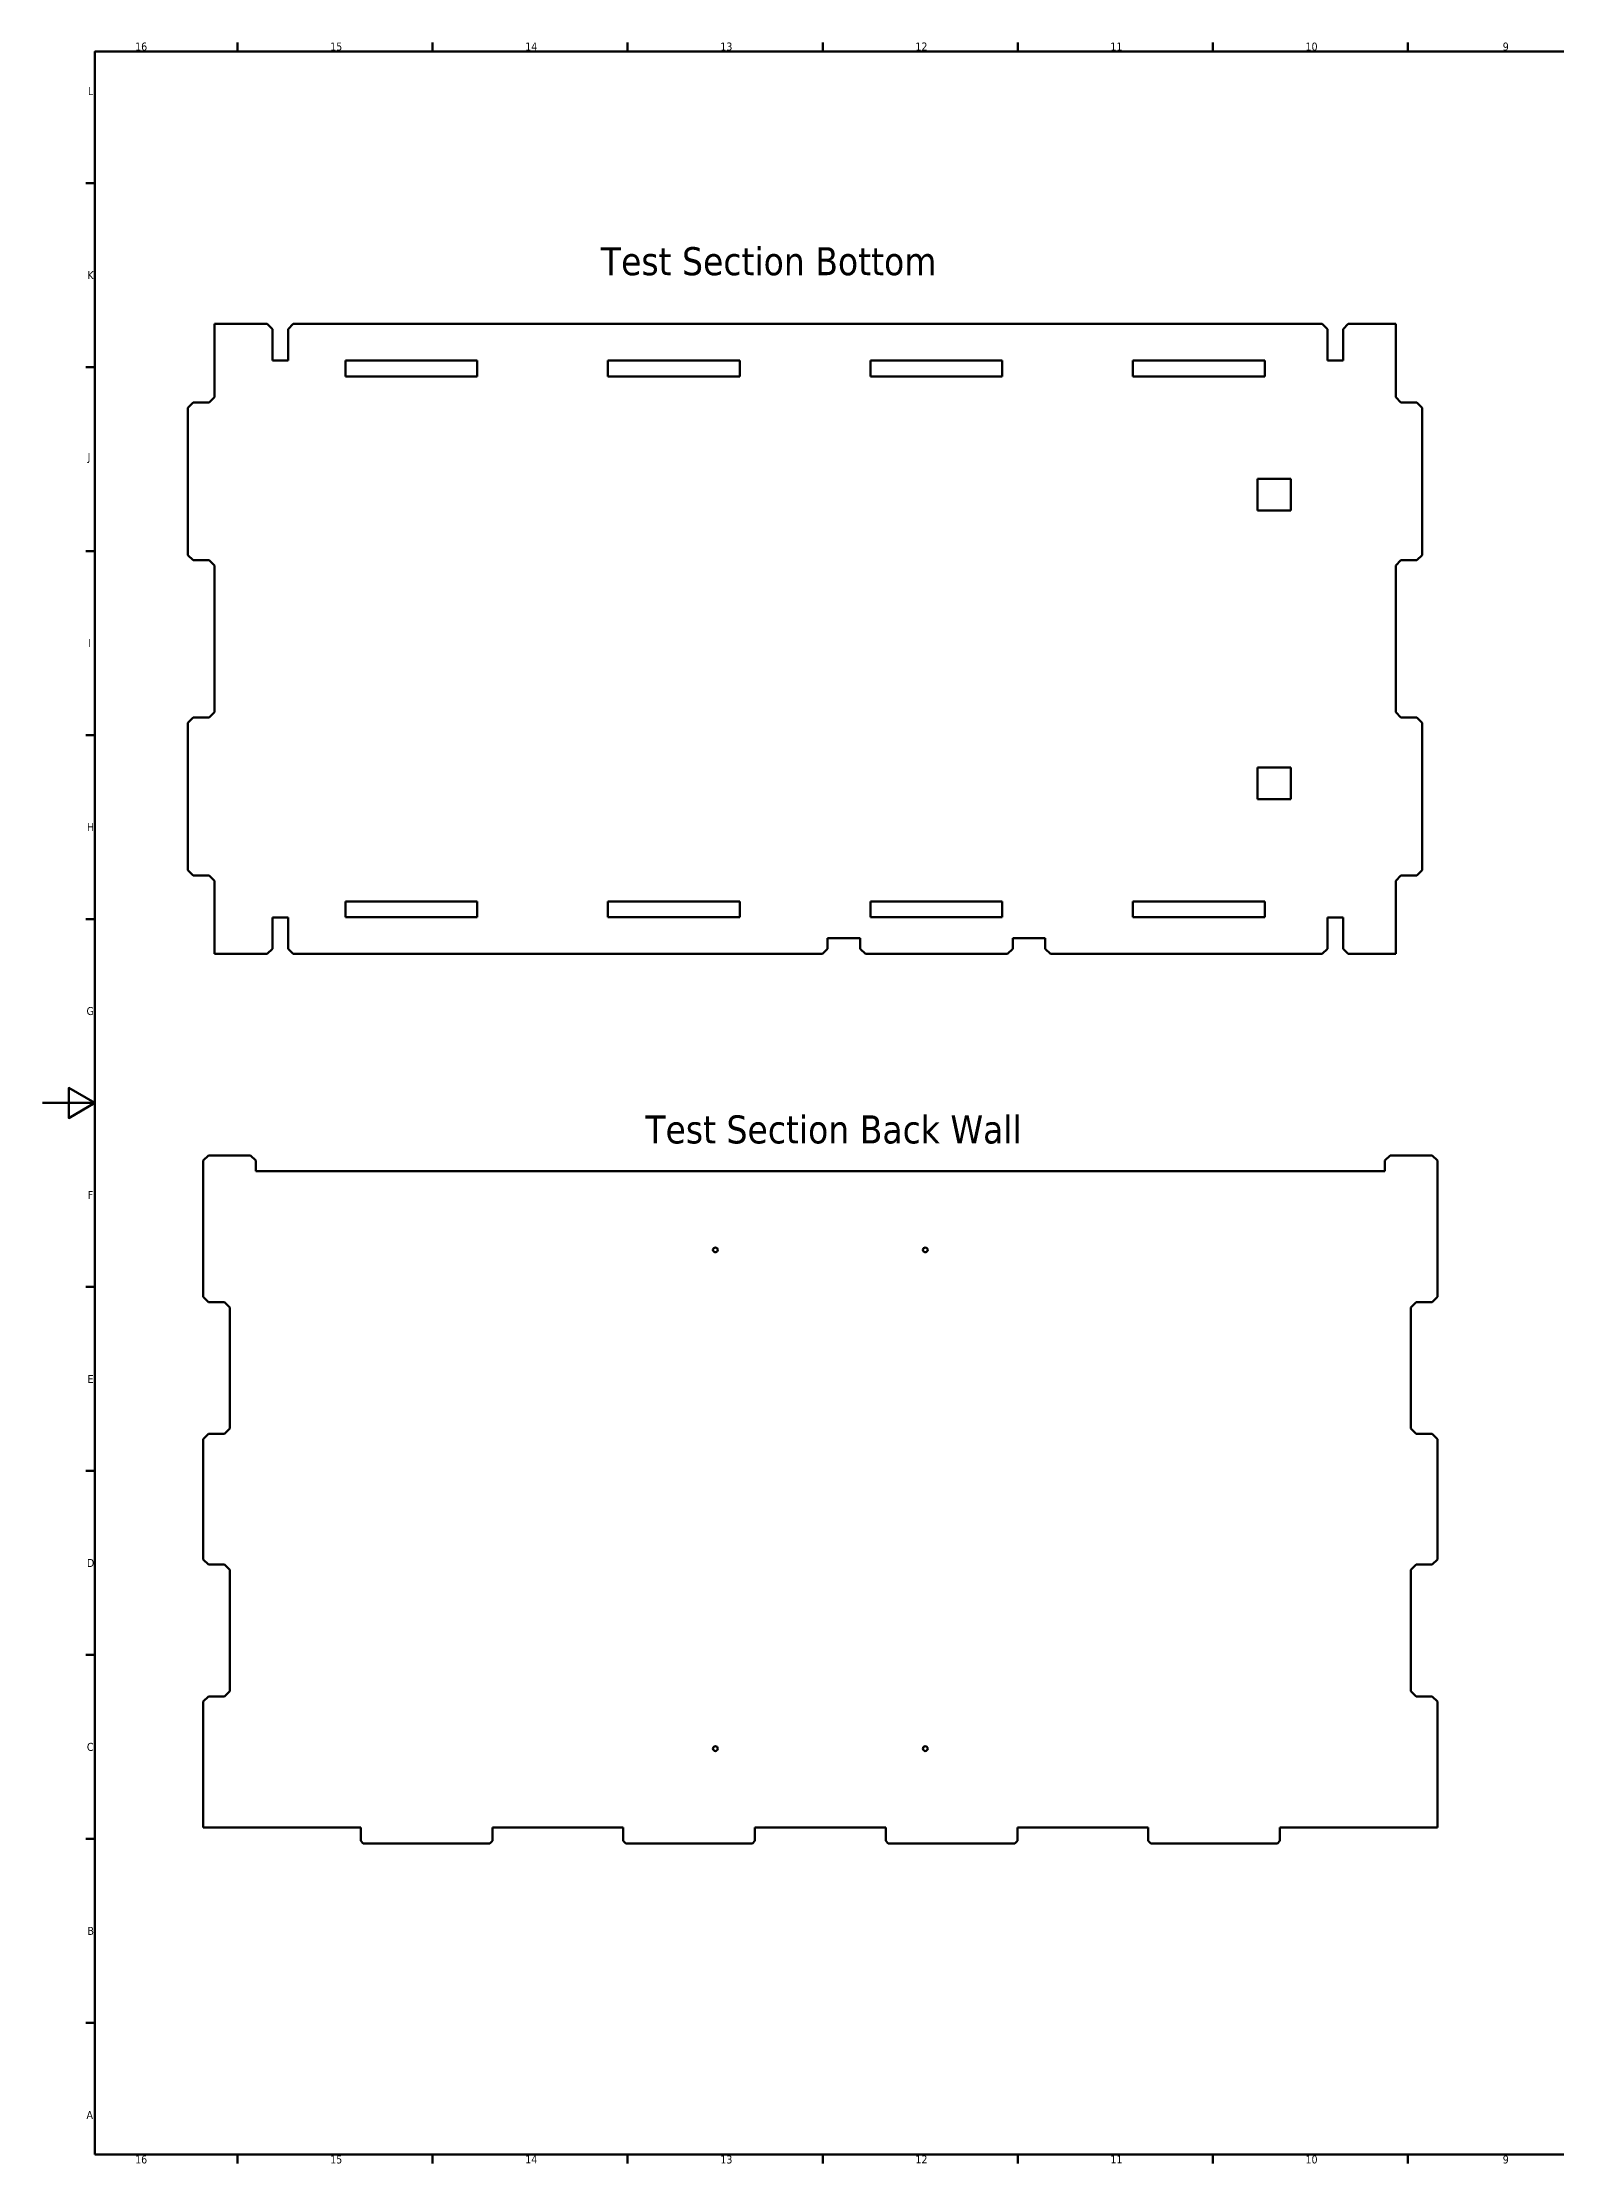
# Model space of a CAD drawing. Header units: inches. Extents: x 0 to 46.8, y 0 to 33.1.
# Drawn here: x 0 to 22.71, y 0.65 to 32.46 of the extents above; entities that cross this region are included whole.
import ezdxf

# ---------------------------------------------------------------- set-up
doc = ezdxf.new("R2010")
doc.units = ezdxf.units.IN
doc.header["$MEASUREMENT"] = 0
for name, color, linetype, lineweight in [('Border (ANSI)', 7, 'Continuous', 70), ('Symbol (ANSI)', 7, 'Continuous', 25), ('Visible (ANSI)', 7, 'Continuous', 50)]:
    doc.layers.add(name, color=color, linetype=linetype, lineweight=lineweight)
doc.styles.add('Note Text (ANSI)', font='tahoma.ttf')

# ---------------------------------------------------------------- blocks, each defined once
blk = doc.blocks.new('Borders Default Border')
at = {"layer": 'Border (ANSI)'}
for p, q in [((2.926, 32.323), (2.926, 32.459)), ((5.851, 32.323), (5.851, 32.459)), ((8.777, 32.323), (8.777, 32.459)), ((11.703, 32.323), (11.703, 32.459)), ((14.628, 32.323), (14.628, 32.459)), ((17.554, 32.323), (17.554, 32.459)), ((20.48, 32.323), (20.48, 32.459)), ((0.787, 30.351), (0.652, 30.351)), ((0.787, 27.592), (0.652, 27.592)), ((0.787, 24.833), (0.652, 24.833)), ((0.787, 22.073), (0.652, 22.073)), ((0.787, 19.314), (0.652, 19.314)), ((0.787, 13.796), (0.652, 13.796)), ((0.787, 11.037), (0.652, 11.037)), ((0.787, 8.278), (0.652, 8.278)), ((0.787, 5.518), (0.652, 5.518)), ((0.787, 2.759), (0.652, 2.759)), ((2.926, 0.787), (2.926, 0.652)), ((5.851, 0.787), (5.851, 0.652)), ((8.777, 0.787), (8.777, 0.652)), ((11.703, 0.787), (11.703, 0.652)), ((14.628, 0.787), (14.628, 0.652)), ((17.554, 0.787), (17.554, 0.652)), ((20.48, 0.787), (20.48, 0.652))]:
    blk.add_line(p, q, dxfattribs=at)
at = {"layer": 'Border (ANSI)', "flags": 128}
for points in [[(0.787, 0.787), (0.787, 32.323), (46.024, 32.323), (46.024, 0.787), (0.787, 0.787)], [(0, 16.555), (0.787, 16.555), (0.394, 16.782), (0.394, 16.328), (0.787, 16.555)]]:
    blk.add_lwpolyline(points, dxfattribs=at)
at = {"layer": 'Border (ANSI)', "char_height": 0.12, "attachment_point": 7, "style": 'Note Text (ANSI)'}
for s, insert in [('16', (1.391, 32.336)), ('15', (4.316, 32.336)), ('14', (7.242, 32.339)), ('13', (10.168, 32.336)), ('12', (13.094, 32.339)), ('11', (16.019, 32.339)), ('10', (18.945, 32.336)), ('9', (21.903, 32.336)), ('L', (0.683, 31.671)), ('K', (0.675, 28.911)), ('J', (0.678, 26.151)), ('I', (0.688, 23.393)), ('H', (0.668, 20.634)), ('G', (0.662, 17.872)), ('F', (0.681, 15.116)), ('E', (0.677, 12.356)), ('D', (0.668, 9.597)), ('C', (0.667, 6.836)), ('B', (0.675, 4.079)), ('A', (0.661, 1.32)), ('16', (1.391, 0.649)), ('15', (4.316, 0.649)), ('14', (7.242, 0.652)), ('13', (10.168, 0.649)), ('12', (13.094, 0.652)), ('11', (16.019, 0.652)), ('10', (18.945, 0.649)), ('9', (21.903, 0.649))]:
    blk.add_mtext(s, dxfattribs=dict(at, insert=insert))

msp = doc.modelspace()

# ---------------------------------------------------------------- linework, layer by layer
at = {"layer": 'Visible (ANSI)'}
for p, q in [((3.373, 28.239), (2.58, 28.239)), ((2.58, 28.239), (2.58, 27.141)), ((3.373, 28.239), (3.452, 28.16)), ((3.452, 27.69), (3.452, 28.16)), ((3.684, 28.16), (3.763, 28.239)), ((3.684, 28.16), (3.684, 27.69)), ((19.196, 28.239), (3.763, 28.239)), ((19.196, 28.239), (19.275, 28.16)), ((19.275, 27.69), (19.275, 28.16)), ((19.507, 28.16), (19.586, 28.239)), ((19.507, 28.16), (19.507, 27.69)), ((20.297, 28.239), (19.586, 28.239)), ((20.297, 27.141), (20.297, 28.239)), ((3.684, 27.69), (3.452, 27.69)), ((4.545, 27.688), (6.521, 27.688)), ((4.545, 27.452), (4.545, 27.688)), ((6.521, 27.688), (6.521, 27.452)), ((8.482, 27.688), (10.458, 27.688)), ((8.482, 27.452), (8.482, 27.688)), ((10.458, 27.688), (10.458, 27.452)), ((12.419, 27.688), (14.395, 27.688)), ((12.419, 27.452), (12.419, 27.688)), ((14.395, 27.688), (14.395, 27.452)), ((16.356, 27.688), (18.332, 27.688)), ((16.356, 27.452), (16.356, 27.688)), ((18.332, 27.688), (18.332, 27.452)), ((19.507, 27.69), (19.275, 27.69)), ((6.521, 27.452), (4.545, 27.452)), ((10.458, 27.452), (8.482, 27.452)), ((14.395, 27.452), (12.419, 27.452)), ((18.332, 27.452), (16.356, 27.452)), ((2.182, 26.983), (2.261, 27.062)), ((2.501, 27.062), (2.261, 27.062)), ((2.501, 27.062), (2.58, 27.141)), ((20.297, 27.141), (20.375, 27.062)), ((20.616, 27.062), (20.375, 27.062)), ((20.616, 27.062), (20.694, 26.983)), ((2.182, 26.983), (2.182, 24.773)), ((20.694, 24.773), (20.694, 26.983)), ((18.226, 25.442), (18.226, 25.918)), ((18.226, 25.918), (18.722, 25.918)), ((18.722, 25.918), (18.722, 25.442)), ((18.722, 25.442), (18.226, 25.442)), ((2.261, 24.694), (2.182, 24.773)), ((2.261, 24.694), (2.501, 24.694)), ((2.58, 24.615), (2.501, 24.694)), ((2.58, 24.615), (2.58, 22.414)), ((20.375, 24.694), (20.297, 24.615)), ((20.297, 22.414), (20.297, 24.615)), ((20.375, 24.694), (20.616, 24.694)), ((20.694, 24.773), (20.616, 24.694)), ((2.182, 22.257), (2.261, 22.336)), ((2.501, 22.336), (2.261, 22.336)), ((2.501, 22.336), (2.58, 22.414)), ((20.297, 22.414), (20.375, 22.336)), ((20.616, 22.336), (20.375, 22.336)), ((20.616, 22.336), (20.694, 22.257)), ((2.182, 22.257), (2.182, 20.046)), ((20.694, 20.046), (20.694, 22.257)), ((18.226, 21.588), (18.722, 21.588)), ((18.226, 21.111), (18.226, 21.588)), ((18.722, 21.588), (18.722, 21.111)), ((18.722, 21.111), (18.226, 21.111)), ((2.261, 19.967), (2.182, 20.046)), ((20.694, 20.046), (20.616, 19.967)), ((2.261, 19.967), (2.501, 19.967)), ((2.58, 19.889), (2.501, 19.967)), ((2.58, 19.889), (2.58, 18.79)), ((20.375, 19.967), (20.297, 19.889)), ((20.297, 18.79), (20.297, 19.889)), ((20.375, 19.967), (20.616, 19.967)), ((4.545, 19.578), (6.521, 19.578)), ((4.545, 19.341), (4.545, 19.578)), ((6.521, 19.578), (6.521, 19.341)), ((8.482, 19.578), (10.458, 19.578)), ((8.482, 19.341), (8.482, 19.578)), ((10.458, 19.578), (10.458, 19.341)), ((12.419, 19.578), (14.395, 19.578)), ((12.419, 19.341), (12.419, 19.578)), ((14.395, 19.578), (14.395, 19.341)), ((16.356, 19.578), (18.332, 19.578)), ((16.356, 19.341), (16.356, 19.578)), ((18.332, 19.578), (18.332, 19.341)), ((3.452, 18.869), (3.452, 19.339)), ((3.452, 19.339), (3.684, 19.339)), ((3.684, 19.339), (3.684, 18.869)), ((6.521, 19.341), (4.545, 19.341)), ((10.458, 19.341), (8.482, 19.341)), ((14.395, 19.341), (12.419, 19.341)), ((18.332, 19.341), (16.356, 19.341)), ((19.275, 18.869), (19.275, 19.339)), ((19.275, 19.339), (19.507, 19.339)), ((19.507, 19.339), (19.507, 18.869)), ((2.58, 18.79), (3.373, 18.79)), ((3.452, 18.869), (3.373, 18.79)), ((3.763, 18.79), (3.684, 18.869)), ((3.763, 18.79), (11.698, 18.79)), ((11.777, 18.869), (11.698, 18.79)), ((11.777, 18.869), (11.777, 19.026)), ((11.777, 19.026), (12.265, 19.026)), ((12.265, 19.026), (12.265, 18.869)), ((12.344, 18.79), (12.265, 18.869)), ((12.344, 18.79), (14.474, 18.79)), ((14.553, 18.869), (14.474, 18.79)), ((14.553, 18.869), (14.553, 19.026)), ((14.553, 19.026), (15.041, 19.026)), ((15.041, 19.026), (15.041, 18.869)), ((15.119, 18.79), (15.041, 18.869)), ((15.119, 18.79), (19.196, 18.79)), ((19.275, 18.869), (19.196, 18.79)), ((19.586, 18.79), (19.507, 18.869)), ((19.586, 18.79), (20.297, 18.79)), ((2.412, 15.691), (2.49, 15.77)), ((2.412, 15.691), (2.412, 13.648)), ((3.12, 15.77), (2.49, 15.77)), ((3.12, 15.77), (3.199, 15.691)), ((3.199, 15.534), (3.199, 15.691)), ((20.136, 15.691), (20.215, 15.77)), ((20.136, 15.691), (20.136, 15.534)), ((20.845, 15.77), (20.215, 15.77)), ((20.845, 15.77), (20.923, 15.691)), ((20.923, 13.648), (20.923, 15.691)), ((20.136, 15.534), (3.199, 15.534)), ((2.49, 13.569), (2.412, 13.648)), ((2.49, 13.569), (2.73, 13.569)), ((2.809, 13.49), (2.73, 13.569)), ((2.809, 13.49), (2.809, 11.671)), ((20.604, 13.569), (20.526, 13.49)), ((20.526, 11.671), (20.526, 13.49)), ((20.604, 13.569), (20.845, 13.569)), ((20.923, 13.648), (20.845, 13.569)), ((2.412, 11.514), (2.49, 11.593)), ((2.412, 11.514), (2.412, 9.711)), ((2.73, 11.593), (2.49, 11.593)), ((2.73, 11.593), (2.809, 11.671)), ((20.526, 11.671), (20.604, 11.593)), ((20.845, 11.593), (20.604, 11.593)), ((20.845, 11.593), (20.923, 11.514)), ((20.923, 9.711), (20.923, 11.514)), ((2.49, 9.632), (2.412, 9.711)), ((2.49, 9.632), (2.73, 9.632)), ((2.809, 9.553), (2.73, 9.632)), ((2.809, 9.553), (2.809, 7.734)), ((20.604, 9.632), (20.526, 9.553)), ((20.526, 7.734), (20.526, 9.553)), ((20.604, 9.632), (20.845, 9.632)), ((20.923, 9.711), (20.845, 9.632)), ((2.412, 7.577), (2.49, 7.656)), ((2.73, 7.656), (2.49, 7.656)), ((2.73, 7.656), (2.809, 7.734)), ((20.526, 7.734), (20.604, 7.656)), ((20.845, 7.656), (20.604, 7.656)), ((20.845, 7.656), (20.923, 7.577)), ((2.412, 7.577), (2.412, 5.691)), ((20.923, 5.691), (20.923, 7.577)), ((2.412, 5.691), (4.774, 5.691)), ((4.774, 5.691), (4.774, 5.49)), ((4.813, 5.451), (4.774, 5.49)), ((4.813, 5.451), (6.711, 5.451)), ((6.75, 5.49), (6.711, 5.451)), ((6.75, 5.49), (6.75, 5.691)), ((6.75, 5.691), (8.711, 5.691)), ((8.711, 5.691), (8.711, 5.49)), ((8.75, 5.451), (8.711, 5.49)), ((8.75, 5.451), (10.648, 5.451)), ((10.687, 5.49), (10.648, 5.451)), ((10.687, 5.49), (10.687, 5.691)), ((10.687, 5.691), (12.648, 5.691)), ((12.648, 5.691), (12.648, 5.49)), ((12.687, 5.451), (12.648, 5.49)), ((12.687, 5.451), (14.585, 5.451)), ((14.624, 5.49), (14.585, 5.451)), ((14.624, 5.49), (14.624, 5.691)), ((14.624, 5.691), (16.585, 5.691)), ((16.585, 5.691), (16.585, 5.49)), ((16.624, 5.451), (16.585, 5.49)), ((16.624, 5.451), (18.522, 5.451)), ((18.561, 5.49), (18.522, 5.451)), ((18.561, 5.49), (18.561, 5.691)), ((18.561, 5.691), (20.923, 5.691))]:
    msp.add_line(p, q, dxfattribs=at)
for centre in [(10.093, 14.352), (13.242, 14.352), (10.093, 6.872), (13.242, 6.872)]:
    msp.add_circle(centre, 0.0354, dxfattribs=at)

# ---------------------------------------------------------------- block references
msp.add_blockref('Borders Default Border', (0, 0))

# ---------------------------------------------------------------- texts
at = {"layer": 'Symbol (ANSI)', "char_height": 0.42, "attachment_point": 1, "style": 'Note Text (ANSI)'}
for s, insert, width in [('\\fTahoma|b0|i0;\\H0.4200;Test Section Bottom', (8.376, 29.39), 5.14483), ('\\fTahoma|b0|i0;\\H0.4200;Test Section Back Wall', (9.043, 16.369), 5.77211)]:
    msp.add_mtext(s, dxfattribs=dict(at, insert=insert, width=width))

doc.saveas('drawing.dxf')
